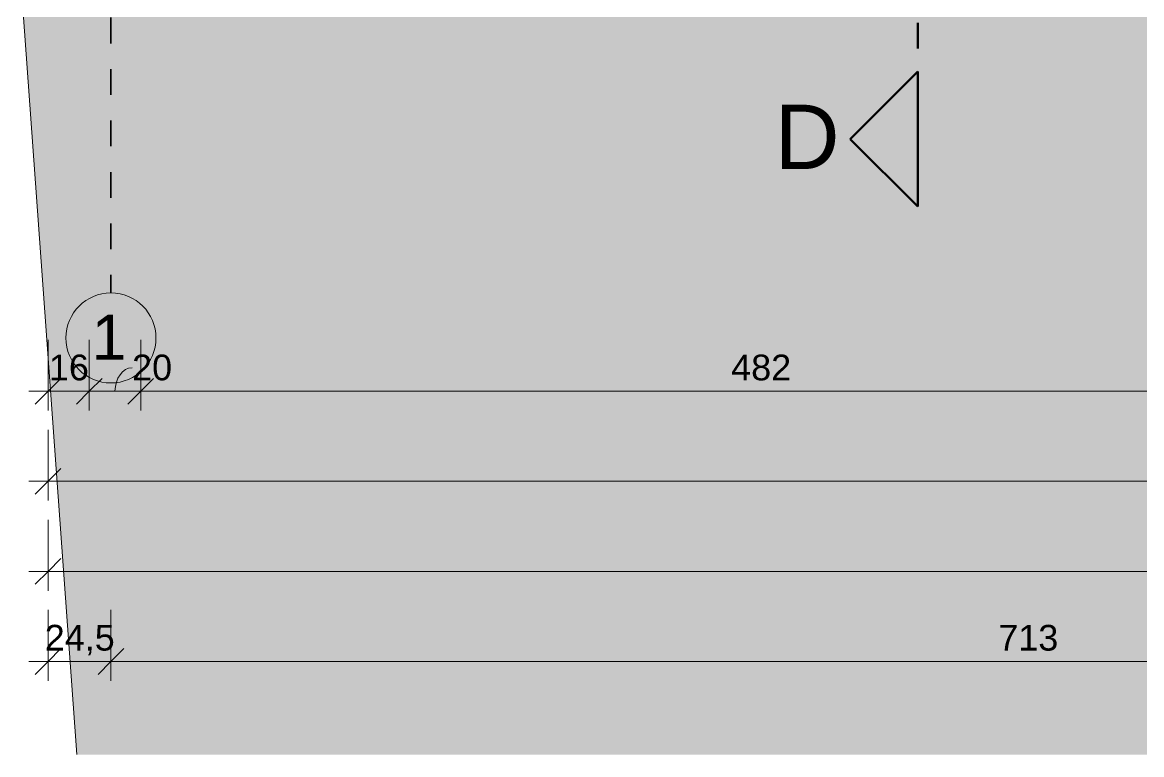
# Model space of a CAD drawing. Header units: metres. Extents: x -67.4 to -27.2, y 43.9 to 89.6.
# Drawn here: x -54.449 to -50.1, y 44.733 to 47.578 of the extents above; entities that cross this region are included whole.
import ezdxf

# ---------------------------------------------------------------- set-up
doc = ezdxf.new("R2010")
doc.units = ezdxf.units.M
doc.linetypes.add('Achse', pattern=[0.009, 0.005, -0.002, 0, -0.002])
doc.linetypes.add('Strich Punkt Mittel', pattern=[0.015875, 0.00635, -0.004763, 0, -0.004763])
for name, color, linetype, lineweight in [('A-DETL-GENF_', 92, 'Continuous', 13), ('A_2D', 7, 'Continuous', 13), ('A_Bemassung-50_', 4, 'Continuous', 9), ('A_Bemassung_', 4, 'Continuous', 9), ('A_Beschriftung_', 7, 'Continuous', 9), ('A_Raster_', 1, 'Continuous', 9), ('G-ANNO-SYMB_', 111, 'Continuous', 9)]:
    doc.layers.add(name, color=color, linetype=linetype, lineweight=lineweight)
doc.styles.add('Arial_1', font='arial.ttf', dxfattribs={"height": 0.175})
doc.styles.add('Arial_5', font='arial.ttf', dxfattribs={"height": 0.1})
doc.styles.add('Arial_8', font='arial.ttf', dxfattribs={"height": 0.25})
doc.dimstyles.new('WGA-Bemaßung', dxfattribs={"dimscale": 0.3048, "dimtxt": 0.102026, "dimasz": 0.328084, "dimexe": 0.246063, "dimexo": 0.0625, "dimgap": 0.04101, "dimtad": 1, "dimdec": 1, "dimlfac": 100, "dimrnd": 0.5, "dimdsep": 46, "dimtxsty": 'Arial_5', "dimblk1": 'OBLIQUE', "dimblk2": 'OBLIQUE', "dimsah": 1, "dimcen": 0.09, "dimdle": 0.246063, "dimazin": 2, "dimtfac": 1, "dimtdec": 4, "dimtix": 1, "dimtmove": 0, "dimatfit": 3, "dimfxl": 0.656168, "dimfxlon": 1, "dimtvp": 1, "dimtolj": 1, "dimtzin": 0, "dimarcsym": 2})
doc.dimstyles.new('WGA-Bemaßung_3', dxfattribs={"dimscale": 0.3048, "dimtxt": 0.102026, "dimasz": 0.328084, "dimexe": 0.246063, "dimexo": 0.0625, "dimgap": 0.04101, "dimtad": 1, "dimdec": 1, "dimlfac": 100, "dimrnd": 0.5, "dimdsep": 46, "dimtxsty": 'Arial_5', "dimblk1": 'OBLIQUE', "dimblk2": 'OBLIQUE', "dimsah": 1, "dimcen": 0.09, "dimdle": 0.246063, "dimazin": 2, "dimtfac": 1, "dimtdec": 4, "dimtix": 1, "dimtmove": 1, "dimatfit": 3, "dimfxl": 0.656168, "dimfxlon": 1, "dimtvp": 1, "dimtolj": 1, "dimtzin": 0, "dimarcsym": 2})

# ---------------------------------------------------------------- blocks, each defined once
blk = doc.blocks.new('Raster - BS_Achse-112124-263_PP_03DG_BT2')
at = {"layer": 'A_Beschriftung_'}
blk.add_circle((0, 0), 0.0035, dxfattribs=at)
blk = doc.blocks.new('DIMBLOCK13-263_PP_03DG_BT2')
at = {"layer": 'A_Bemassung-50_', "transparency": 16777216}
for p, q in [((-54.1049, 45.0952), (-54.1049, 45.2952)), ((-46.9771, 45.0949), (-46.9771, 45.2949)), ((-46.9771, 45.0949), (-54.1049, 45.0952)), ((-54.1049, 45.0952), (-54.1049, 45.0202)), ((-46.9771, 45.0949), (-46.9771, 45.0199))]:
    blk.add_line(p, q, dxfattribs=at)
at = {"layer": 'A_Bemassung-50_', "lineweight": 35, "transparency": 16777216}
for p, q in [((-54.1049, 45.0952), (-54.0549, 45.1452)), ((-46.9771, 45.0949), (-46.9271, 45.1449)), ((-54.1049, 45.0952), (-54.1549, 45.0452)), ((-46.9771, 45.0949), (-47.0271, 45.0449))]:
    blk.add_line(p, q, dxfattribs=at)
at = {"layer": 'A_Bemassung-50_', "color": 0, "transparency": 16777216, "insert": (-50.6564, 45.2374), "char_height": 0.1, "width": 0.276883, "attachment_point": 1, "rotation": 359.9983, "line_spacing_factor": 0.941778, "style": 'Arial_5'}
blk.add_mtext('713', dxfattribs=at)
blk = doc.blocks.new('_Oblique')
at = {"color": 0, "linetype": 'ByBlock', "lineweight": -2}
blk.add_line((-0.5, -0.5), (0.5, 0.5), dxfattribs=at)
blk = doc.blocks.new('DIMBLOCK14-263_PP_03DG_BT2')
at = {"layer": 'A_Bemassung-50_', "transparency": 16777216}
for p, q in [((-54.3491, 45.0952), (-54.3491, 45.2952)), ((-54.1049, 45.0952), (-54.1049, 45.2952)), ((-54.1049, 45.0952), (-54.4241, 45.0952)), ((-54.3491, 45.0952), (-54.3491, 45.0202)), ((-54.1049, 45.0952), (-54.1049, 45.0202))]:
    blk.add_line(p, q, dxfattribs=at)
at = {"layer": 'A_Bemassung-50_', "lineweight": 35, "transparency": 16777216}
for p, q in [((-54.3491, 45.0952), (-54.2991, 45.1452)), ((-54.1049, 45.0952), (-54.0549, 45.1452)), ((-54.3491, 45.0952), (-54.3991, 45.0452)), ((-54.1049, 45.0952), (-54.1549, 45.0452))]:
    blk.add_line(p, q, dxfattribs=at)
at = {"layer": 'A_Bemassung-50_', "color": 0, "transparency": 16777216, "insert": (-54.362, 45.2375), "char_height": 0.1, "width": 0.323972, "attachment_point": 1, "rotation": 359.9983, "line_spacing_factor": 0.941778, "style": 'Arial_5'}
blk.add_mtext('24,5', dxfattribs=at)
blk = doc.blocks.new('DIMBLOCK15-263_PP_03DG_BT2')
at = {"layer": 'A_Bemassung-50_', "transparency": 16777216}
for p, q in [((-54.3491, 45.4452), (-54.3491, 45.6452)), ((-37.3491, 45.4446), (-37.3491, 45.6446)), ((-54.4241, 45.4452), (-37.2741, 45.4446)), ((-54.3491, 45.4452), (-54.3491, 45.3702)), ((-37.3491, 45.4446), (-37.3491, 45.3696))]:
    blk.add_line(p, q, dxfattribs=at)
at = {"layer": 'A_Bemassung-50_', "lineweight": 35, "transparency": 16777216}
for p, q in [((-54.3491, 45.4452), (-54.2991, 45.4952)), ((-37.3491, 45.4446), (-37.2991, 45.4946)), ((-54.3491, 45.4452), (-54.3991, 45.3952)), ((-37.3491, 45.4446), (-37.3991, 45.3946))]:
    blk.add_line(p, q, dxfattribs=at)
at = {"layer": 'A_Bemassung-50_', "color": 0, "transparency": 16777216, "insert": (-46.0029, 45.5872), "char_height": 0.1, "width": 0.369177, "attachment_point": 1, "rotation": 359.9983, "line_spacing_factor": 0.941778, "style": 'Arial_5'}
blk.add_mtext('1700', dxfattribs=at)
blk = doc.blocks.new('DIMBLOCK16-263_PP_03DG_BT2')
at = {"layer": 'A_Bemassung-50_', "transparency": 16777216}
for p, q in [((-54.3491, 45.7952), (-54.3491, 45.9952)), ((-41.6479, 45.7948), (-41.6479, 45.9948)), ((-54.4241, 45.7952), (-41.6479, 45.7948)), ((-54.3491, 45.7952), (-54.3491, 45.7202)), ((-41.6479, 45.7948), (-41.6479, 45.7198))]:
    blk.add_line(p, q, dxfattribs=at)
at = {"layer": 'A_Bemassung-50_', "lineweight": 35, "transparency": 16777216}
for p, q in [((-54.3491, 45.7952), (-54.2991, 45.8452)), ((-41.6479, 45.7948), (-41.5979, 45.8448)), ((-54.3491, 45.7952), (-54.3991, 45.7452)), ((-41.6479, 45.7948), (-41.6979, 45.7448))]:
    blk.add_line(p, q, dxfattribs=at)
at = {"layer": 'A_Bemassung-50_', "color": 0, "transparency": 16777216, "insert": (-48.1523, 45.9373), "char_height": 0.1, "width": 0.369177, "attachment_point": 1, "rotation": 359.9983, "line_spacing_factor": 0.941778, "style": 'Arial_5'}
blk.add_mtext('1270', dxfattribs=at)
blk = doc.blocks.new('DIMBLOCK112-263_PP_03DG_BT2')
at = {"layer": 'A_Bemassung-50_', "transparency": 16777216}
for p, q in [((-53.989, 46.1451), (-53.989, 46.3451)), ((-49.1692, 46.145), (-49.1692, 46.345)), ((-49.1692, 46.145), (-53.989, 46.1451)), ((-53.989, 46.1451), (-53.989, 46.0701)), ((-49.1692, 46.145), (-49.1692, 46.07))]:
    blk.add_line(p, q, dxfattribs=at)
at = {"layer": 'A_Bemassung-50_', "lineweight": 35, "transparency": 16777216}
for p, q in [((-53.989, 46.1451), (-53.939, 46.1951)), ((-49.1692, 46.145), (-49.1192, 46.195)), ((-53.989, 46.1451), (-54.039, 46.0952)), ((-49.1692, 46.145), (-49.2192, 46.095))]:
    blk.add_line(p, q, dxfattribs=at)
at = {"layer": 'A_Bemassung-50_', "color": 0, "transparency": 16777216, "insert": (-51.6945, 46.2874), "char_height": 0.1, "width": 0.276883, "attachment_point": 1, "rotation": 359.9983, "line_spacing_factor": 0.941778, "style": 'Arial_5'}
blk.add_mtext('482', dxfattribs=at)
blk = doc.blocks.new('DIMBLOCK113-263_PP_03DG_BT2')
at = {"layer": 'A_Bemassung-50_', "transparency": 16777216}
for p, q in [((-54.189, 46.1452), (-54.189, 46.3452)), ((-53.989, 46.1451), (-53.989, 46.3451)), ((-53.989, 46.1451), (-54.189, 46.1452)), ((-54.189, 46.1452), (-54.189, 46.0702)), ((-53.989, 46.1451), (-53.989, 46.0701))]:
    blk.add_line(p, q, dxfattribs=at)
at = {"layer": 'A_Bemassung-50_', "lineweight": 35, "transparency": 16777216}
for p, q in [((-54.189, 46.1452), (-54.139, 46.1952)), ((-53.989, 46.1451), (-53.939, 46.1951)), ((-54.189, 46.1452), (-54.239, 46.0952)), ((-53.989, 46.1451), (-54.039, 46.0952))]:
    blk.add_line(p, q, dxfattribs=at)
at = {"layer": 'A_Bemassung-50_', "transparency": 16777216}
blk.add_ellipse((-54.0226, 46.1451), major_axis=(0, 0.091), ratio=0.730833, start_param=0, end_param=1.570796, dxfattribs=at)
at = {"layer": 'A_Bemassung-50_', "color": 0, "transparency": 16777216, "insert": (-54.0226, 46.2875), "char_height": 0.1, "width": 0.184588, "attachment_point": 1, "rotation": 359.9983, "line_spacing_factor": 0.941778, "style": 'Arial_5'}
blk.add_mtext('20', dxfattribs=at)
blk = doc.blocks.new('DIMBLOCK114-263_PP_03DG_BT2')
at = {"layer": 'A_Bemassung-50_', "transparency": 16777216}
for p, q in [((-54.349, 46.1452), (-54.349, 46.3452)), ((-54.189, 46.1452), (-54.189, 46.3452)), ((-54.189, 46.1452), (-54.424, 46.1452)), ((-54.349, 46.1452), (-54.349, 46.0702)), ((-54.189, 46.1452), (-54.189, 46.0702))]:
    blk.add_line(p, q, dxfattribs=at)
at = {"layer": 'A_Bemassung-50_', "lineweight": 35, "transparency": 16777216}
for p, q in [((-54.349, 46.1452), (-54.299, 46.1952)), ((-54.189, 46.1452), (-54.139, 46.1952)), ((-54.349, 46.1452), (-54.399, 46.0952)), ((-54.189, 46.1452), (-54.239, 46.0952))]:
    blk.add_line(p, q, dxfattribs=at)
at = {"layer": 'A_Bemassung-50_', "color": 0, "transparency": 16777216, "insert": (-54.346, 46.2875), "char_height": 0.1, "width": 0.184588, "attachment_point": 1, "rotation": 359.9983, "line_spacing_factor": 0.941778, "style": 'Arial_5'}
blk.add_mtext('16', dxfattribs=at)
blk = doc.blocks.new('Schnitt - 100_Gebaeudeschnitt-1261489-263_PP_03DG_BT2')
at = {"layer": 'G-ANNO-SYMB_'}
blk.add_hatch(color=256, dxfattribs=at).paths.add_polyline_path([(-0.008295, 0), (-0.003046, 0.005249), (0.002203, 0)])
at = {"layer": 'G-ANNO-SYMB_', "lineweight": 70}
for p, q in [((-0.003046, 0.005249), (-0.008295, 0)), ((0.002203, 0), (-0.003046, 0.005249)), ((-0.008295, 0), (0.002203, 0))]:
    blk.add_line(p, q, dxfattribs=at)

msp = doc.modelspace()

# ---------------------------------------------------------------- hatches: boundary and pattern name
at = {"layer": 'A-DETL-GENF_'}
msp.add_hatch(color=253, dxfattribs=at).paths.add_polyline_path([(-54.2379, 44.7333), (-32.3004, 44.7333), (-32.3004, 52.5469), (-33.0402, 52.2443), (-37.2999, 50.4174), (-37.2999, 50.3683), (-37.2979, 50.3636), (-39.839, 49.2738), (-39.8588, 49.3199), (-41.5978, 48.5741), (-54.349, 47.6519), (-54.449, 47.6519), (-54.349, 46.2693)])

# ---------------------------------------------------------------- linework, layer by layer
at = {"layer": 'A_2D', "lineweight": 18}
msp.add_line((-54.449, 47.6519), (-54.2379, 44.7333), dxfattribs=at)
at = {"layer": 'A_2D'}
msp.add_line((-54.449, 47.6519), (-54.2379, 44.7333), dxfattribs=at)
at = {"layer": 'A_Raster_', "linetype": 'Strich Punkt Mittel', "lineweight": 35}
msp.add_line((-54.1037, 84.1967), (-54.1049, 46.5271), dxfattribs=at)
at = {"layer": 'G-ANNO-SYMB_', "linetype": 'Achse', "lineweight": 70}
msp.add_line((-50.9697, 47.277), (-50.9686, 85.3042), dxfattribs=at)

# ---------------------------------------------------------------- block references
at = {"layer": 'A_Beschriftung_', "xscale": 49.99999999999998, "yscale": 49.99999999999998, "zscale": 49.99999999999998, "rotation": 179.9982758785824}
msp.add_blockref('Raster - BS_Achse-112124-263_PP_03DG_BT2', (-54.1049, 46.3521), dxfattribs=at)
at = {"layer": 'G-ANNO-SYMB_', "xscale": 49.99999999999998, "yscale": 49.99999999999998, "zscale": 49.99999999999998, "rotation": 89.99827587845492}
msp.add_blockref('Schnitt - 100_Gebaeudeschnitt-1261489-263_PP_03DG_BT2', (-50.9697, 47.277), dxfattribs=at)

# ---------------------------------------------------------------- texts
at = {"layer": 'A_Beschriftung_', "insert": (-54.1802, 46.4425), "char_height": 0.175, "width": 0.168354, "attachment_point": 1, "style": 'Arial_1'}
msp.add_mtext('1', dxfattribs=at)
at = {"layer": 'G-ANNO-SYMB_', "insert": (-51.5256, 47.2585), "char_height": 0.25, "width": 0.30865, "attachment_point": 1, "style": 'Arial_8'}
msp.add_mtext('D', dxfattribs=at)

# ---------------------------------------------------------------- dimensions: what is measured, and where the dimension line sits
at = {"layer": 'A_Bemassung_'}
for base, p1, p2, override, picture, middle in [((-54.349, 46.1452), (-54.189, 46.3452), (-54.349, 46.3452), {"dimpost": '<>', "dimfxl": 0.16}, 'DIMBLOCK114-263_PP_03DG_BT2', (-54.269, 46.2087)), ((-53.989, 46.1451), (-49.1692, 46.345), (-53.989, 46.3451), {"dimpost": '<>', "dimfxl": 4.81988}, 'DIMBLOCK112-263_PP_03DG_BT2', (-51.5791, 46.2086)), ((-41.6479, 45.7948), (-54.3491, 45.9952), (-41.6479, 45.9948), {"dimpost": '<>', "dimfxl": 12.701161}, 'DIMBLOCK16-263_PP_03DG_BT2', (-47.9985, 45.8585)), ((-37.3491, 45.4446), (-54.3491, 45.6452), (-37.3491, 45.6446), {"dimpost": '<>', "dimfxl": 17}, 'DIMBLOCK15-263_PP_03DG_BT2', (-45.8491, 45.5085)), ((-54.3491, 45.0952), (-54.1049, 45.2952), (-54.3491, 45.2952), {"dimpost": '<>', "dimfxl": 0.244176}, 'DIMBLOCK14-263_PP_03DG_BT2', (-54.227, 45.1587)), ((-54.1049, 45.0952), (-46.9771, 45.2949), (-54.1049, 45.2952), {"dimpost": '<>', "dimfxl": 7.127768}, 'DIMBLOCK13-263_PP_03DG_BT2', (-50.541, 45.1586))]:
    dim = msp.add_linear_dim(base=base, p1=p1, p2=p2, angle=359.9983, dimstyle='WGA-Bemaßung', override=override, dxfattribs=at)
    dim.commit()
    dim.dimension.update_dxf_attribs({"geometry": picture, "text_midpoint": middle})
dim = msp.add_linear_dim(base=(-54.189, 46.1452), p1=(-53.989, 46.3451), p2=(-54.189, 46.3452), angle=359.9983, dimstyle='WGA-Bemaßung_3', override={"dimpost": '<>', "dimfxl": 0.2}, dxfattribs=at)
dim.commit()
dim.dimension.update_dxf_attribs({"geometry": 'DIMBLOCK113-263_PP_03DG_BT2', "text_midpoint": (-53.9303, 46.2208), "dimtype": 160})

doc.saveas('drawing.dxf')
